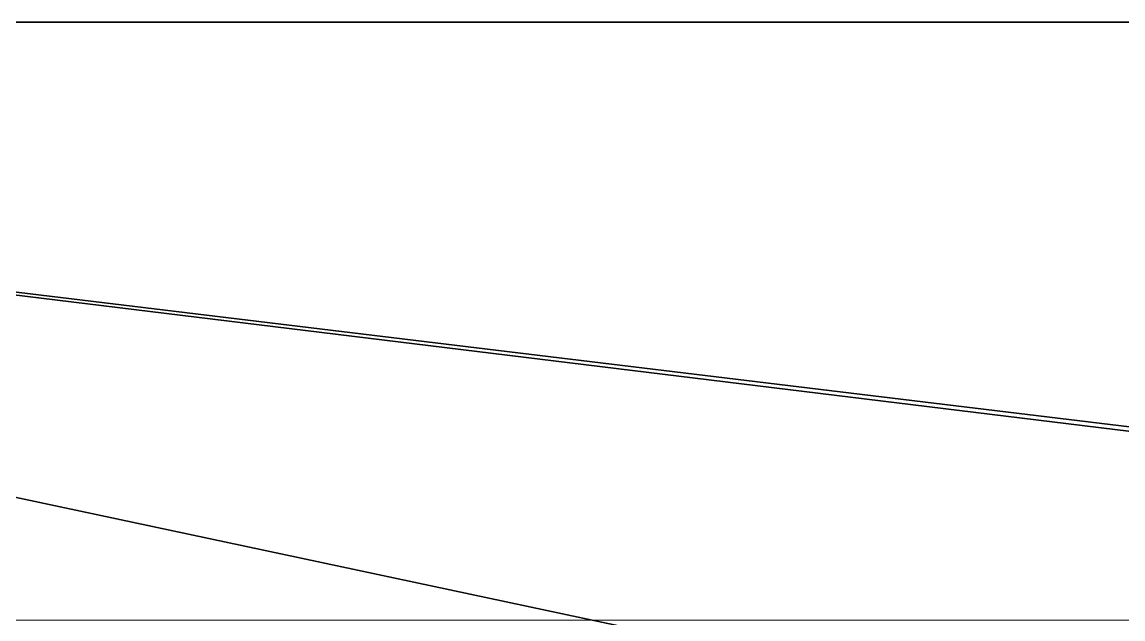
# Model space of a CAD drawing. Header units: metres. Extents: x -48.5 to 48.5, y -27 to 68.5.
# Drawn here: x -8.78 to -3.25, y 65.5 to 68.5 of the extents above; entities that cross this region are included whole.
import ezdxf

# ---------------------------------------------------------------- set-up
doc = ezdxf.new("R2010")
doc.units = ezdxf.units.M

msp = doc.modelspace()

# ---------------------------------------------------------------- linework, layer by layer
at = {"layer": 'STL2DXF'}
for points in [[(-12.1624, 61.3585, 23.8088), (-20.0012, 68.5, 75), (-7.6609, 62.5511, 32.5076)], [(-7.6609, 62.5511, 32.5076), (-20.0012, 68.5, 75), (-7.7631, 62.6587, 33.2766)], [(-7.7631, 62.6587, 33.2766), (-20.0012, 68.5, 75), (-7.6609, 62.7664, 34.0455)], [(-7.6609, 62.7664, 34.0455), (-20.0012, 68.5, 75), (-11.7969, 64.8557, 48.7887)], [(-10.0756, 65.4965, 53.3657), (-20.0012, 68.5, 75), (4.5083, 65.4991, 53.3845)], [(4.5083, 65.4991, 53.3845), (-20.0012, 68.5, 75), (4.7101, 65.5078, 53.4469)], [(20.0012, 68.5, 75), (4.7101, 65.5078, 53.4469), (-20.0012, 68.5, 75)], [(-20.0012, 68.5, 75), (-9.46, 64.5057, 75), (-4.756, 65.2507, 75)], [(-20.0012, 68.5, 75), (-4.756, 65.2507, 75), (20.0012, 68.5, 75)], [(20.0012, 68.5, 75), (-4.756, 65.2507, 75), (0, 65.5, 75)]]:
    msp.add_3dface(points, dxfattribs=at)

doc.saveas('drawing.dxf')
